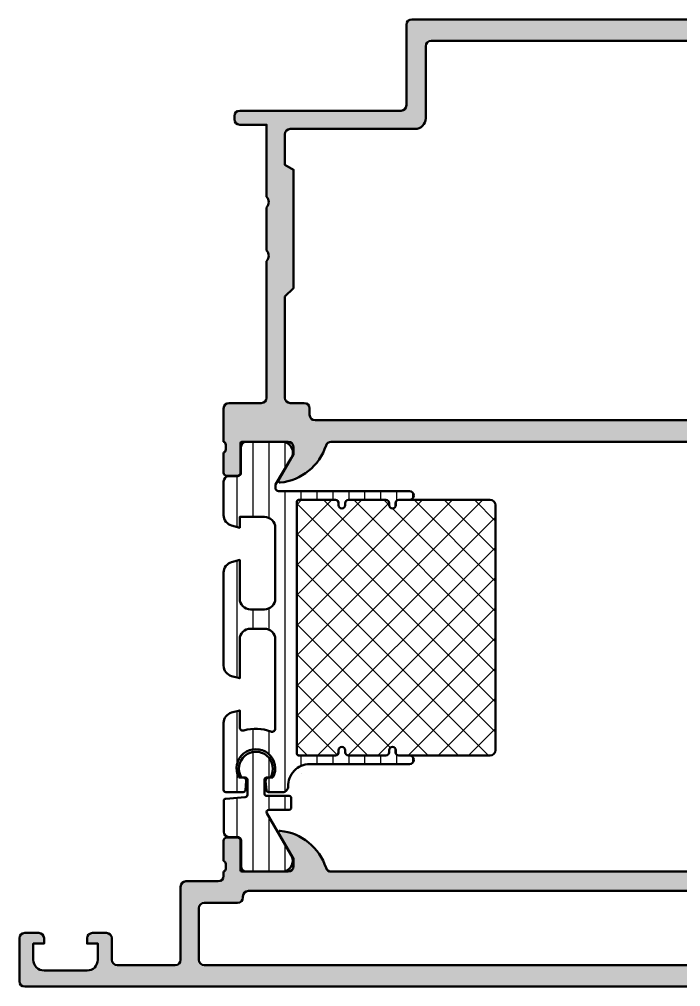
# Model space of a CAD drawing. Extents: x 5 to 135, y 0 to 90.
# Drawn here: x 5 to 66.5, y 0 to 90 of the extents above; entities that cross this region are included whole.
import ezdxf

# ---------------------------------------------------------------- set-up
doc = ezdxf.new("R2010")
doc.units = 0
for name, color, linetype, lineweight in [('0S-Alu contour', 7, 'Continuous', 50), ('0S-Alu hatch', 252, 'Continuous', 25), ('0S-Plastic contour', 254, 'Continuous', 50), ('0S-Plastic hatch', 253, 'Continuous', 25), ('0S-PT contour', 91, 'Continuous', 50), ('0S-PT hatch', 103, 'Continuous', 25)]:
    doc.layers.add(name, color=color, linetype=linetype, lineweight=lineweight)

# ---------------------------------------------------------------- blocks, each defined once
blk = doc.blocks.new('284259__42CC84FE_3E0E_4C0B_8F2B_0E8E09D86E2C___657AF098_EFA8_48FA_9AAA_259920A55BB5_')
at = {"layer": '0S-Plastic hatch'}
h = blk.add_hatch(dxfattribs=at)
h.set_pattern_fill('ANSI31', color=256, scale=0.468, angle=45, style=0)
edge = h.paths.add_edge_path()
edge.add_line((24.01, 17.292), (24.01, 14.41))
edge.add_arc((24.5, 14.41), 0.49, 180, 269.99999)
edge.add_line((24.5, 13.92), (25.31, 13.92))
edge.add_ellipse((25.31, 13.61), major_axis=(-0.31, 0), ratio=1, start_angle=179.99208, end_angle=269.99999, ccw=False)
edge.add_line((25.62, 13.61), (25.62, 11.21))
edge.add_arc((26.11, 11.21), 0.49, 179.99208, 270)
edge.add_line((26.11, 10.72), (29.586, 10.72))
edge.add_arc((29.444, 11.7), 0.99, 278.2229, 392.74136)
edge.add_line((30.277, 12.235), (28.03, 16.145))
edge.add_ellipse((28.212, 16.25), major_axis=(-0.21, 0), ratio=1, start_angle=-90, end_angle=29.87984, ccw=False)
edge.add_line((28.212, 16.46), (30.1, 16.46))
edge.add_arc((30.1, 16.65), 0.19, 270.12246, 359.87978)
edge.add_line((30.29, 16.65), (30.29, 17.55))
edge.add_arc((30.1, 17.55), 0.19, 0.11408, 89.88367)
edge.add_line((30.1, 17.74), (28, 17.74))
edge.add_ellipse((28, 17.95), major_axis=(-0.21, 0), ratio=1, start_angle=0.10619, end_angle=89.89807, ccw=False)
edge.add_line((27.79, 17.95), (27.79, 19.25))
edge.add_ellipse((28, 19.25), major_axis=(-0.21, 0), ratio=1, start_angle=270.11066, end_angle=359.89147, ccw=False)
edge.add_line((28, 19.46), (28.349, 19.46))
edge.add_arc((27, 20.281), 1.579, 328.68724, 571.31276)
edge.add_line((25.651, 19.46), (26, 19.46))
edge.add_ellipse((26, 19.25), major_axis=(-0.21, 0), ratio=1, start_angle=180.10931, end_angle=269.88855, ccw=False)
edge.add_line((26.21, 19.25), (26.21, 17.85))
edge.add_ellipse((26, 17.85), major_axis=(-0.21, 0), ratio=1, start_angle=90.23315, end_angle=179.89147, ccw=False)
edge.add_line((26, 17.64), (24.2, 17.483))
edge.add_arc((24.2, 17.292), 0.19, 89.98968, 179.88509)
at = {"layer": '0S-Plastic contour', "color": 7}
for points in [[(25.651, 19.46), (26, 19.46)], [(26.21, 19.25), (26.21, 17.85)], [(27.79, 17.95), (27.79, 19.25)], [(28, 19.46), (28.349, 19.46)], [(24.01, 17.292), (24.01, 14.41)], [(26, 17.64), (24.2, 17.483)], [(30.1, 17.74), (28, 17.74)], [(30.29, 16.65), (30.29, 17.55)], [(28.212, 16.46), (30.1, 16.46)], [(30.277, 12.235), (28.03, 16.145)], [(24.5, 13.92), (25.31, 13.92)], [(25.62, 13.61), (25.62, 11.21)], [(26.11, 10.72), (29.586, 10.72)]]:
    blk.add_lwpolyline(points, dxfattribs=at)
for centre, radius, start, end in [((27, 20.281), 1.579, 328.68724, 211.31276), ((24.2, 17.292), 0.19, 89.98968, 179.88509), ((30.1, 17.55), 0.19, 0.11408, 89.88367), ((30.1, 16.65), 0.19, 270.12246, 359.87978), ((24.5, 14.41), 0.49, 180, 269.99999), ((29.444, 11.7), 0.99, 278.2229, 32.74136), ((26.11, 11.21), 0.49, 179.99208, 270)]:
    blk.add_arc(centre, radius, start, end, dxfattribs=at)
at = {"layer": '0S-Plastic contour', "color": 7, "extrusion": (0, 0, -1)}
for centre, radius, start, end in [((-26, 19.25), 0.21, 90.11145, 179.89069), ((-28, 19.25), 0.21, 0.10853, 89.88934), ((-26, 17.85), 0.21, 180.10853, 269.76685), ((-28, 17.95), 0.21, 270.10193, 359.89381), ((-28.212, 16.25), 0.21, 330.12016, 90), ((-25.31, 13.61), 0.31, 90.00001, 180.00792)]:
    blk.add_arc(centre, radius, start, end, dxfattribs=at)
blk = doc.blocks.new('439380__5BB32739_1307_4504_AA28_D8661938C571_')
at = {"layer": '0S-PT hatch'}
h = blk.add_hatch(dxfattribs=at)
h.set_pattern_fill('ANSI37', color=256, scale=0.625, angle=90, style=0)
edge = h.paths.add_edge_path()
edge.add_line((49.29, 44.8), (49.29, 22))
edge.add_ellipse((48.8, 22), major_axis=(-0.49, 0), ratio=1, start_angle=90, end_angle=180, ccw=False)
edge.add_line((48.8, 21.51), (40.3, 21.51))
edge.add_ellipse((40.3, 21.8), major_axis=(-0.29, 0), ratio=1, start_angle=0, end_angle=90, ccw=False)
edge.add_line((40.01, 21.8), (40.01, 22))
edge.add_arc((39.7, 22), 0.31, 0, 180)
edge.add_line((39.39, 22), (39.39, 21.8))
edge.add_ellipse((39.1, 21.8), major_axis=(-0.29, 0), ratio=1, start_angle=90, end_angle=180, ccw=False)
edge.add_line((39.1, 21.51), (35.6, 21.51))
edge.add_ellipse((35.6, 21.8), major_axis=(-0.29, 0), ratio=1, start_angle=0, end_angle=90, ccw=False)
edge.add_line((35.31, 21.8), (35.31, 22))
edge.add_arc((35, 22), 0.31, 0, 180)
edge.add_line((34.69, 22), (34.69, 21.8))
edge.add_ellipse((34.4, 21.8), major_axis=(-0.29, 0), ratio=1, start_angle=90, end_angle=180, ccw=False)
edge.add_line((34.4, 21.51), (31, 21.51))
edge.add_ellipse((31, 21.7), major_axis=(-0.19, 0), ratio=1, start_angle=0, end_angle=90, ccw=False)
edge.add_line((30.81, 21.7), (30.81, 45.1))
edge.add_ellipse((31, 45.1), major_axis=(-0.19, 0), ratio=1, start_angle=270, end_angle=360, ccw=False)
edge.add_line((31, 45.29), (34.4, 45.29))
edge.add_ellipse((34.4, 45), major_axis=(-0.29, 0), ratio=1, start_angle=180, end_angle=270, ccw=False)
edge.add_line((34.69, 45), (34.69, 44.8))
edge.add_arc((35, 44.8), 0.31, 180, 360)
edge.add_line((35.31, 44.8), (35.31, 45))
edge.add_ellipse((35.6, 45), major_axis=(-0.29, 0), ratio=1, start_angle=270, end_angle=360, ccw=False)
edge.add_line((35.6, 45.29), (39.1, 45.29))
edge.add_ellipse((39.1, 45), major_axis=(-0.29, 0), ratio=1, start_angle=180, end_angle=270, ccw=False)
edge.add_line((39.39, 45), (39.39, 44.8))
edge.add_arc((39.7, 44.8), 0.31, 180, 360)
edge.add_line((40.01, 44.8), (40.01, 45))
edge.add_ellipse((40.3, 45), major_axis=(-0.29, 0), ratio=1, start_angle=270, end_angle=360, ccw=False)
edge.add_line((40.3, 45.29), (48.8, 45.29))
edge.add_ellipse((48.8, 44.8), major_axis=(-0.49, 0), ratio=1, start_angle=180, end_angle=270, ccw=False)
at = {"layer": '0S-PT contour', "color": 7}
for points in [[(30.81, 21.7), (30.81, 45.1)], [(31, 45.29), (34.4, 45.29)], [(35.6, 45.29), (39.1, 45.29)], [(40.3, 45.29), (48.8, 45.29)], [(34.69, 45), (34.69, 44.8)], [(35.31, 44.8), (35.31, 45)], [(39.39, 45), (39.39, 44.8)], [(40.01, 44.8), (40.01, 45)], [(49.29, 44.8), (49.29, 22)], [(34.69, 22), (34.69, 21.8)], [(35.31, 21.8), (35.31, 22)], [(39.39, 22), (39.39, 21.8)], [(40.01, 21.8), (40.01, 22)], [(34.4, 21.51), (31, 21.51)], [(39.1, 21.51), (35.6, 21.51)], [(48.8, 21.51), (40.3, 21.51)]]:
    blk.add_lwpolyline(points, dxfattribs=at)
at = {"layer": '0S-PT contour', "color": 7, "extrusion": (0, 0, -1)}
for centre, radius, start, end in [((-31, 45.1), 0.19, 0, 90), ((-34.4, 45), 0.29, 90, 180), ((-35.6, 45), 0.29, 0, 90), ((-39.1, 45), 0.29, 90, 180), ((-40.3, 45), 0.29, 0, 90), ((-48.8, 44.8), 0.49, 90, 180), ((-31, 21.7), 0.19, 270, 0), ((-34.4, 21.8), 0.29, 180, 270), ((-35.6, 21.8), 0.29, 270, 0), ((-39.1, 21.8), 0.29, 180, 270), ((-40.3, 21.8), 0.29, 270, 0), ((-48.8, 22), 0.49, 180, 270)]:
    blk.add_arc(centre, radius, start, end, dxfattribs=at)
at = {"layer": '0S-PT contour', "color": 7}
for centre, start, end in [((35, 44.8), 180, 0), ((39.7, 44.8), 180, 0), ((35, 22), 0, 180), ((39.7, 22), 0, 180)]:
    blk.add_arc(centre, 0.31, start, end, dxfattribs=at)
blk = doc.blocks.new('284259__75D08C89_17A4_439A_9978_DC85B22FD605___7B0FC081_6B44_41D3_B310_8339B6F2504C_')
at = {"layer": '0S-Plastic hatch'}
h = blk.add_hatch(dxfattribs=at)
h.set_pattern_fill('ANSI31', color=256, scale=0.468, angle=45, style=0)
edge = h.paths.add_edge_path()
edge.add_arc((25.001, 43.87), 1.001, 180.04033, 254.9403)
edge.add_line((24.741, 42.903), (25.5, 42.7))
edge.add_line((25.5, 42.7), (25.5, 43.7))
edge.add_line((25.5, 43.7), (27.8, 43.7))
edge.add_ellipse((27.8, 42.7), major_axis=(-1, 0), ratio=1, start_angle=180, end_angle=270, ccw=False)
edge.add_line((28.8, 42.7), (28.8, 36.1))
edge.add_ellipse((27.8, 36.1), major_axis=(-1, 0), ratio=1, start_angle=90, end_angle=180, ccw=False)
edge.add_line((27.8, 35.1), (26.5, 35.1))
edge.add_ellipse((26.5, 36.1), major_axis=(-1, 0), ratio=1, start_angle=0, end_angle=90, ccw=False)
edge.add_line((25.5, 36.1), (25.5, 39.7))
edge.add_line((25.5, 39.7), (24.741, 39.497))
edge.add_arc((25.001, 38.53), 1.001, 105.0628, 179.95479)
edge.add_line((24, 38.531), (24, 29.869))
edge.add_arc((25.001, 29.87), 1.001, 180.04033, 254.9403)
edge.add_line((24.741, 28.903), (25.5, 28.7))
edge.add_line((25.5, 28.7), (25.5, 32.3))
edge.add_ellipse((26.5, 32.3), major_axis=(-1, 0), ratio=1, start_angle=270, end_angle=360, ccw=False)
edge.add_line((26.5, 33.3), (27.8, 33.3))
edge.add_ellipse((27.8, 32.3), major_axis=(-1, 0), ratio=1, start_angle=180, end_angle=270, ccw=False)
edge.add_line((28.8, 32.3), (28.8, 24.016))
edge.add_ellipse((28.5, 24.016), major_axis=(-0.3, 0), ratio=1, start_angle=68.53974, end_angle=180, ccw=False)
edge.add_arc((27, 20.2), 3.8, 68.53974, 107.01888)
edge.add_ellipse((25.8, 24.12), major_axis=(-0.3, 0), ratio=1, start_angle=0, end_angle=107.01888, ccw=False)
edge.add_line((25.5, 24.12), (25.5, 25.7))
edge.add_line((25.5, 25.7), (24.741, 25.497))
edge.add_arc((25.001, 24.53), 1.001, 105.0628, 179.95479)
edge.add_line((24, 24.531), (24, 18.3))
edge.add_arc((24.2, 18.3), 0.2, 180, 270)
edge.add_line((24.2, 18.1), (25.826, 18.1))
edge.add_arc((25.826, 18.3), 0.2, 270, 354.99984)
edge.add_line((26.025, 18.283), (26.099, 19.124))
edge.add_arc((25.8, 19.15), 0.3, 354.99984, 450)
edge.add_line((25.8, 19.45), (25.413, 19.45))
edge.add_ellipse((27, 20.3), major_axis=(-1.8, 0), ratio=1, start_angle=151.82136, end_angle=28.17864, ccw=False)
edge.add_line((28.587, 19.45), (28.2, 19.45))
edge.add_arc((28.2, 19.15), 0.3, 90, 185.00016)
edge.add_line((27.901, 19.124), (27.975, 18.283))
edge.add_arc((28.174, 18.3), 0.2, 185.00016, 270)
edge.add_line((28.174, 18.1), (29.5, 18.1))
edge.add_arc((29.5, 18.6), 0.5, 270, 362.29202)
edge.add_ellipse((31.998, 18.7), major_axis=(-2, 0), ratio=1, start_angle=-90, end_angle=2.29202, ccw=False)
edge.add_line((31.998, 20.7), (41.3, 20.7))
edge.add_arc((41.3, 21.1), 0.4, 270, 450)
edge.add_line((41.3, 21.5), (40.3, 21.5))
edge.add_ellipse((40.3, 21.8), major_axis=(-0.3, 0), ratio=1, start_angle=0, end_angle=90, ccw=False)
edge.add_line((40, 21.8), (40, 22))
edge.add_arc((39.7, 22), 0.3, 0, 180)
edge.add_line((39.4, 22), (39.4, 21.8))
edge.add_ellipse((39.1, 21.8), major_axis=(-0.3, 0), ratio=1, start_angle=90, end_angle=180, ccw=False)
edge.add_line((39.1, 21.5), (35.6, 21.5))
edge.add_ellipse((35.6, 21.8), major_axis=(-0.3, 0), ratio=1, start_angle=0, end_angle=90, ccw=False)
edge.add_line((35.3, 21.8), (35.3, 22))
edge.add_arc((35, 22), 0.3, 0, 180)
edge.add_line((34.7, 22), (34.7, 21.8))
edge.add_ellipse((34.4, 21.8), major_axis=(-0.3, 0), ratio=1, start_angle=90, end_angle=180, ccw=False)
edge.add_line((34.4, 21.5), (31, 21.5))
edge.add_ellipse((31, 21.7), major_axis=(-0.2, 0), ratio=1, start_angle=0, end_angle=90, ccw=False)
edge.add_line((30.8, 21.7), (30.8, 45.1))
edge.add_ellipse((31, 45.1), major_axis=(-0.2, 0), ratio=1, start_angle=270, end_angle=360, ccw=False)
edge.add_line((31, 45.3), (34.4, 45.3))
edge.add_ellipse((34.4, 45), major_axis=(-0.3, 0), ratio=1, start_angle=180, end_angle=270, ccw=False)
edge.add_line((34.7, 45), (34.7, 44.8))
edge.add_arc((35, 44.8), 0.3, 180, 360)
edge.add_line((35.3, 44.8), (35.3, 45))
edge.add_ellipse((35.6, 45), major_axis=(-0.3, 0), ratio=1, start_angle=270, end_angle=360, ccw=False)
edge.add_line((35.6, 45.3), (39.1, 45.3))
edge.add_ellipse((39.1, 45), major_axis=(-0.3, 0), ratio=1, start_angle=180, end_angle=270, ccw=False)
edge.add_line((39.4, 45), (39.4, 44.8))
edge.add_arc((39.7, 44.8), 0.3, 180, 360)
edge.add_line((40, 44.8), (40, 45))
edge.add_ellipse((40.3, 45), major_axis=(-0.3, 0), ratio=1, start_angle=270, end_angle=360, ccw=False)
edge.add_line((40.3, 45.3), (41.3, 45.3))
edge.add_arc((41.3, 45.7), 0.4, 270, 450)
edge.add_line((41.3, 46.1), (29.1, 46.1))
edge.add_ellipse((29.175, 46.48), major_axis=(-0.387, 0), ratio=1, start_angle=27.7104, end_angle=78.89483, ccw=False)
edge.add_line((28.832, 46.3), (28.832, 46.725))
edge.add_line((28.832, 46.725), (30.285, 49.16))
edge.add_arc((29.444, 49.7), 1, 327.27298, 441.81839)
edge.add_line((29.587, 50.69), (26.11, 50.69))
edge.add_arc((26.11, 50.19), 0.5, 90, 180.00792)
edge.add_line((25.61, 50.19), (25.61, 47.79))
edge.add_ellipse((25.31, 47.79), major_axis=(-0.3, 0), ratio=1, start_angle=90, end_angle=180.00792, ccw=False)
edge.add_line((25.31, 47.49), (24.5, 47.49))
edge.add_arc((24.5, 46.99), 0.5, 90, 180)
edge.add_line((24, 46.99), (24, 43.869))
at = {"layer": '0S-Plastic contour', "color": 7}
for points in [[(29.587, 50.69), (26.11, 50.69)], [(25.61, 50.19), (25.61, 47.79)], [(28.832, 46.3), (28.832, 46.725), (30.285, 49.16)], [(24, 46.99), (24, 43.869)], [(25.31, 47.49), (24.5, 47.49)], [(41.3, 46.1), (29.1, 46.1)], [(30.8, 21.7), (30.8, 45.1)], [(31, 45.3), (34.4, 45.3)], [(35.6, 45.3), (39.1, 45.3)], [(40.3, 45.3), (41.3, 45.3)], [(34.7, 45), (34.7, 44.8)], [(35.3, 44.8), (35.3, 45)], [(39.4, 45), (39.4, 44.8)], [(40, 44.8), (40, 45)], [(24.741, 42.903), (25.5, 42.7), (25.5, 43.7), (27.8, 43.7)], [(28.8, 42.7), (28.8, 36.1)], [(25.5, 36.1), (25.5, 39.7), (24.741, 39.497)], [(24, 38.531), (24, 29.869)], [(27.8, 35.1), (26.5, 35.1)], [(26.5, 33.3), (27.8, 33.3)], [(24.741, 28.903), (25.5, 28.7), (25.5, 32.3)], [(28.8, 32.3), (28.8, 24.016)], [(25.5, 24.12), (25.5, 25.7), (24.741, 25.497)], [(24, 24.531), (24, 18.3)], [(34.7, 22), (34.7, 21.8)], [(35.3, 21.8), (35.3, 22)], [(39.4, 22), (39.4, 21.8)], [(40, 21.8), (40, 22)], [(34.4, 21.5), (31, 21.5)], [(39.1, 21.5), (35.6, 21.5)], [(41.3, 21.5), (40.3, 21.5)], [(31.998, 20.7), (41.3, 20.7)], [(25.8, 19.45), (25.413, 19.45)], [(26.025, 18.283), (26.099, 19.124)], [(27.901, 19.124), (27.975, 18.283)], [(28.587, 19.45), (28.2, 19.45)], [(24.2, 18.1), (25.826, 18.1)], [(28.174, 18.1), (29.5, 18.1)]]:
    blk.add_lwpolyline(points, dxfattribs=at)
for centre, radius, start, end in [((26.11, 50.19), 0.5, 90, 180.00792), ((29.444, 49.7), 1, 327.27298, 81.81839), ((24.5, 46.99), 0.5, 90, 180), ((41.3, 45.7), 0.4, 270, 90), ((35, 44.8), 0.3, 180, 0), ((39.7, 44.8), 0.3, 180, 0), ((25.001, 43.87), 1.001, 180.04033, 254.9403), ((25.001, 38.53), 1.001, 105.0628, 179.95479), ((25.001, 29.87), 1.001, 180.04033, 254.9403), ((25.001, 24.53), 1.001, 105.0628, 179.95479), ((27, 20.2), 3.8, 68.53974, 107.01888), ((35, 22), 0.3, 0, 180), ((39.7, 22), 0.3, 0, 180), ((41.3, 21.1), 0.4, 270, 90), ((25.8, 19.15), 0.3, 354.99984, 90), ((28.2, 19.15), 0.3, 90, 185.00016), ((24.2, 18.3), 0.2, 180, 270), ((25.826, 18.3), 0.2, 270, 354.99984), ((28.174, 18.3), 0.2, 185.00016, 270), ((29.5, 18.6), 0.5, 270, 2.29202)]:
    blk.add_arc(centre, radius, start, end, dxfattribs=at)
at = {"layer": '0S-Plastic contour', "color": 7, "extrusion": (0, 0, -1)}
for centre, radius, start, end in [((-25.31, 47.79), 0.3, 179.99208, 270), ((-29.175, 46.48), 0.387, 281.10517, 332.2896), ((-31, 45.1), 0.2, 0, 90), ((-34.4, 45), 0.3, 90, 180), ((-35.6, 45), 0.3, 0, 90), ((-39.1, 45), 0.3, 90, 180), ((-40.3, 45), 0.3, 0, 90), ((-27.8, 42.7), 1, 90, 180), ((-26.5, 36.1), 1, 270, 0), ((-27.8, 36.1), 1, 180, 270), ((-26.5, 32.3), 1, 0, 90), ((-27.8, 32.3), 1, 90, 180), ((-25.8, 24.12), 0.3, 252.98112, 0), ((-28.5, 24.016), 0.3, 180, 291.46026), ((-27, 20.3), 1.8, 331.82136, 208.17864), ((-31, 21.7), 0.2, 270, 0), ((-34.4, 21.8), 0.3, 180, 270), ((-35.6, 21.8), 0.3, 270, 0), ((-39.1, 21.8), 0.3, 180, 270), ((-40.3, 21.8), 0.3, 270, 0), ((-31.998, 18.7), 2, 357.70798, 90)]:
    blk.add_arc(centre, radius, start, end, dxfattribs=at)
blk = doc.blocks.new('438460__A9CAFF61_8AB6_42AA_9953_99029F7261FE_')
at = {"layer": '0S-Alu hatch'}
h = blk.add_hatch(color=256, dxfattribs=at)
edge = h.paths.add_edge_path()
edge.add_line((20, 9.3), (20, 2.5))
edge.add_ellipse((19.5, 2.5), major_axis=(-0.5, 0), ratio=1, start_angle=90, end_angle=180, ccw=False)
edge.add_line((19.5, 2), (14.1, 2))
edge.add_ellipse((14.1, 2.5), major_axis=(-0.5, 0), ratio=1, start_angle=0, end_angle=90, ccw=False)
edge.add_line((13.6, 2.5), (13.6, 4.5))
edge.add_arc((13.1, 4.5), 0.5, 0, 90)
edge.add_line((13.1, 5), (11.8, 5))
edge.add_arc((11.8, 4.5), 0.5, 90, 180)
edge.add_line((11.3, 4.5), (11.3, 4))
edge.add_line((11.3, 4), (12.3, 4))
edge.add_line((12.3, 4), (12.3, 2.5))
edge.add_ellipse((11.3, 2.5), major_axis=(-1, 0), ratio=1, start_angle=90, end_angle=180, ccw=False)
edge.add_line((11.3, 1.5), (7.3, 1.5))
edge.add_ellipse((7.3, 2.5), major_axis=(-1, 0), ratio=1, start_angle=0, end_angle=90, ccw=False)
edge.add_line((6.3, 2.5), (6.3, 4))
edge.add_line((6.3, 4), (7.3, 4))
edge.add_line((7.3, 4), (7.3, 4.5))
edge.add_arc((6.8, 4.5), 0.5, 0, 90)
edge.add_line((6.8, 5), (5.5, 5))
edge.add_arc((5.5, 4.5), 0.5, 90, 180)
edge.add_line((5, 4.5), (5, 0.5))
edge.add_arc((5.5, 0.5), 0.5, 180, 270)
edge.add_line((5.5, 0), (134.5, 0))
edge.add_arc((134.5, 0.5), 0.5, 270, 360)
edge.add_line((135, 0.5), (135, 4.5))
edge.add_arc((134.5, 4.5), 0.5, 0, 90)
edge.add_line((134.5, 5), (133.2, 5))
edge.add_arc((133.2, 4.5), 0.5, 90, 180)
edge.add_line((132.7, 4.5), (132.7, 4))
edge.add_line((132.7, 4), (133.7, 4))
edge.add_line((133.7, 4), (133.7, 2.5))
edge.add_ellipse((132.7, 2.5), major_axis=(-1, 0), ratio=1, start_angle=90, end_angle=180, ccw=False)
edge.add_line((132.7, 1.5), (128.7, 1.5))
edge.add_ellipse((128.7, 2.5), major_axis=(-1, 0), ratio=1, start_angle=0, end_angle=90, ccw=False)
edge.add_line((127.7, 2.5), (127.7, 4))
edge.add_line((127.7, 4), (128.7, 4))
edge.add_line((128.7, 4), (128.7, 4.5))
edge.add_arc((128.2, 4.5), 0.5, 0, 90)
edge.add_line((128.2, 5), (125.4, 5))
edge.add_arc((125.4, 4.5), 0.5, 90, 180)
edge.add_line((124.9, 4.5), (124.9, 4.3))
edge.add_arc((125.4, 4.3), 0.5, 180, 270)
edge.add_line((125.4, 3.8), (125.9, 3.8))
edge.add_ellipse((125.9, 3.3), major_axis=(-0.5, 0), ratio=1, start_angle=180, end_angle=270, ccw=False)
edge.add_line((126.4, 3.3), (126.4, 2.5))
edge.add_ellipse((125.9, 2.5), major_axis=(-0.5, 0), ratio=1, start_angle=90, end_angle=180, ccw=False)
edge.add_line((125.9, 2), (109.8, 2))
edge.add_line((109.8, 2), (103.729, 2.434))
edge.add_ellipse((103.8, 3.431), major_axis=(-1, 0), ratio=1, start_angle=0, end_angle=85.91438, ccw=False)
edge.add_line((102.8, 3.431), (102.8, 8.2))
edge.add_ellipse((103.3, 8.2), major_axis=(-0.5, 0), ratio=1, start_angle=270, end_angle=360, ccw=False)
edge.add_line((103.3, 8.7), (104.3, 8.7))
edge.add_arc((104.3, 9.2), 0.5, 270, 360)
edge.add_line((104.8, 9.2), (104.8, 10.7))
edge.add_ellipse((104.879, 10.968), major_axis=(-0.279, 0), ratio=1, start_angle=-1.16459, end_angle=73.58012, ccw=False)
edge.add_line((104.6, 10.973), (104.6, 11.427))
edge.add_ellipse((104.879, 11.432), major_axis=(-0.279, 0), ratio=1, start_angle=-73.57541, end_angle=1.16287, ccw=False)
edge.add_line((104.8, 11.7), (104.8, 13.58))
edge.add_arc((104.5, 13.58), 0.3, 0, 90)
edge.add_line((104.5, 13.88), (103.52, 13.88))
edge.add_arc((103.52, 13.58), 0.3, 90, 180)
edge.add_line((103.22, 13.58), (103.22, 10.82))
edge.add_ellipse((103.1, 10.82), major_axis=(-0.12, 0), ratio=1, start_angle=90, end_angle=180, ccw=False)
edge.add_line((103.1, 10.7), (98.8, 10.7))
edge.add_ellipse((98.8, 11.2), major_axis=(-0.5, 0), ratio=1, start_angle=0, end_angle=90, ccw=False)
edge.add_line((98.3, 11.2), (98.3, 11.9))
edge.add_line((98.3, 11.9), (99.681, 14.293))
edge.add_arc((99.562, 14.362), 0.138, 330, 455.62258)
edge.add_arc((100.038, 9.523), 5, 95.62258, 162.25158)
edge.add_ellipse((94.8, 11.2), major_axis=(-0.5, 0), ratio=1, start_angle=90, end_angle=162.25158, ccw=False)
edge.add_line((94.8, 10.7), (34, 10.7))
edge.add_ellipse((34, 11.2), major_axis=(-0.5, 0), ratio=1, start_angle=17.74842, end_angle=90, ccw=False)
edge.add_arc((28.762, 9.523), 5, 17.74842, 84.37742)
edge.add_arc((29.238, 14.362), 0.138, 84.37742, 210)
edge.add_line((29.119, 14.293), (30.5, 11.9))
edge.add_line((30.5, 11.9), (30.5, 11.2))
edge.add_ellipse((30, 11.2), major_axis=(-0.5, 0), ratio=1, start_angle=90, end_angle=180, ccw=False)
edge.add_line((30, 10.7), (25.7, 10.7))
edge.add_ellipse((25.7, 10.82), major_axis=(-0.12, 0), ratio=1, start_angle=0, end_angle=90, ccw=False)
edge.add_line((25.58, 10.82), (25.58, 13.58))
edge.add_arc((25.28, 13.58), 0.3, 0, 90)
edge.add_line((25.28, 13.88), (24.3, 13.88))
edge.add_arc((24.3, 13.58), 0.3, 90, 180)
edge.add_line((24, 13.58), (24, 11.7))
edge.add_ellipse((23.921, 11.432), major_axis=(-0.279, 0), ratio=1, start_angle=178.83713, end_angle=253.57541, ccw=False)
edge.add_line((24.2, 11.427), (24.2, 10.973))
edge.add_ellipse((23.921, 10.968), major_axis=(-0.279, 0), ratio=1, start_angle=106.41988, end_angle=181.16459, ccw=False)
edge.add_line((24, 10.7), (24, 10.3))
edge.add_ellipse((23.5, 10.3), major_axis=(-0.5, 0), ratio=1, start_angle=90, end_angle=180, ccw=False)
edge.add_line((23.5, 9.8), (20.5, 9.8))
edge.add_arc((20.5, 9.3), 0.5, 90, 180)
edge = h.paths.add_edge_path()
edge.add_line((21.7, 2.5), (21.7, 7.3))
edge.add_ellipse((22.2, 7.3), major_axis=(-0.5, 0), ratio=1, start_angle=270, end_angle=360, ccw=False)
edge.add_line((22.2, 7.8), (25.3, 7.8))
edge.add_arc((25.3, 8.3), 0.5, 270, 360)
edge.add_line((25.8, 8.3), (25.8, 8.4))
edge.add_ellipse((26.3, 8.4), major_axis=(-0.5, 0), ratio=1, start_angle=270, end_angle=360, ccw=False)
edge.add_line((26.3, 8.9), (100.6, 8.9))
edge.add_ellipse((100.6, 8.4), major_axis=(-0.5, 0), ratio=1, start_angle=180, end_angle=270, ccw=False)
edge.add_line((101.1, 8.4), (101.1, 2.5))
edge.add_ellipse((100.6, 2.5), major_axis=(-0.5, 0), ratio=1, start_angle=90, end_angle=180, ccw=False)
edge.add_line((100.6, 2), (22.2, 2))
edge.add_ellipse((22.2, 2.5), major_axis=(-0.5, 0), ratio=1, start_angle=0, end_angle=90, ccw=False)
at = {"layer": '0S-Alu contour', "color": 7}
for points in [[(24, 13.58), (24, 11.7)], [(25.28, 13.88), (24.3, 13.88)], [(25.58, 10.82), (25.58, 13.58)], [(29.119, 14.293), (30.5, 11.9), (30.5, 11.2)], [(98.3, 11.2), (98.3, 11.9), (99.681, 14.293)], [(103.22, 13.58), (103.22, 10.82)], [(104.5, 13.88), (103.52, 13.88)], [(104.8, 11.7), (104.8, 13.58)], [(24.2, 11.427), (24.2, 10.973)], [(104.6, 10.973), (104.6, 11.427)], [(24, 10.7), (24, 10.3)], [(30, 10.7), (25.7, 10.7)], [(94.8, 10.7), (34, 10.7)], [(103.1, 10.7), (98.8, 10.7)], [(104.8, 9.2), (104.8, 10.7)], [(20, 9.3), (20, 2.5)], [(23.5, 9.8), (20.5, 9.8)], [(25.8, 8.3), (25.8, 8.4)], [(26.3, 8.9), (100.6, 8.9)], [(101.1, 8.4), (101.1, 2.5)], [(102.8, 3.431), (102.8, 8.2)], [(103.3, 8.7), (104.3, 8.7)], [(21.7, 2.5), (21.7, 7.3)], [(22.2, 7.8), (25.3, 7.8)], [(6.8, 5), (5.5, 5)], [(13.1, 5), (11.8, 5)], [(128.2, 5), (125.4, 5)], [(134.5, 5), (133.2, 5)], [(5, 4.5), (5, 0.5)], [(6.3, 2.5), (6.3, 4), (7.3, 4), (7.3, 4.5)], [(11.3, 4.5), (11.3, 4), (12.3, 4), (12.3, 2.5)], [(13.6, 2.5), (13.6, 4.5)], [(124.9, 4.5), (124.9, 4.3)], [(125.4, 3.8), (125.9, 3.8)], [(127.7, 2.5), (127.7, 4), (128.7, 4), (128.7, 4.5)], [(132.7, 4.5), (132.7, 4), (133.7, 4), (133.7, 2.5)], [(135, 0.5), (135, 4.5)], [(126.4, 3.3), (126.4, 2.5)], [(19.5, 2), (14.1, 2)], [(100.6, 2), (22.2, 2)], [(125.9, 2), (109.8, 2), (103.729, 2.434)], [(11.3, 1.5), (7.3, 1.5)], [(132.7, 1.5), (128.7, 1.5)], [(5.5, 0), (134.5, 0)]]:
    blk.add_lwpolyline(points, dxfattribs=at)
for centre, radius, start, end in [((29.238, 14.362), 0.138, 84.37742, 210), ((28.762, 9.523), 5, 17.74842, 84.37742), ((100.038, 9.523), 5, 95.62258, 162.25158), ((99.562, 14.362), 0.138, 330, 95.62258), ((24.3, 13.58), 0.3, 90, 180), ((25.28, 13.58), 0.3, 0, 90), ((103.52, 13.58), 0.3, 90, 180), ((104.5, 13.58), 0.3, 0, 90), ((20.5, 9.3), 0.5, 90, 180), ((104.3, 9.2), 0.5, 270, 0), ((25.3, 8.3), 0.5, 270, 0), ((5.5, 4.5), 0.5, 90, 180), ((6.8, 4.5), 0.5, 0, 90), ((11.8, 4.5), 0.5, 90, 180), ((13.1, 4.5), 0.5, 0, 90), ((125.4, 4.5), 0.5, 90, 180), ((128.2, 4.5), 0.5, 0, 90), ((133.2, 4.5), 0.5, 90, 180), ((134.5, 4.5), 0.5, 0, 90), ((125.4, 4.3), 0.5, 180, 270), ((5.5, 0.5), 0.5, 180, 270), ((134.5, 0.5), 0.5, 270, 0)]:
    blk.add_arc(centre, radius, start, end, dxfattribs=at)
at = {"layer": '0S-Alu contour', "color": 7, "extrusion": (0, 0, -1)}
for centre, radius, start, end in [((-23.921, 11.432), 0.279, 106.42459, 181.16287), ((-23.921, 10.968), 0.279, 178.83541, 253.58012), ((-25.7, 10.82), 0.12, 270, 0), ((-30, 11.2), 0.5, 180, 270), ((-34, 11.2), 0.5, 270, 342.25158), ((-94.8, 11.2), 0.5, 197.74842, 270), ((-98.8, 11.2), 0.5, 270, 0), ((-103.1, 10.82), 0.12, 180, 270), ((-104.879, 11.432), 0.279, 358.83713, 73.57541), ((-104.879, 10.968), 0.279, 286.41988, 1.16459), ((-23.5, 10.3), 0.5, 180, 270), ((-26.3, 8.4), 0.5, 0, 90), ((-100.6, 8.4), 0.5, 90, 180), ((-103.3, 8.2), 0.5, 0, 90), ((-22.2, 7.3), 0.5, 0, 90), ((-125.9, 3.3), 0.5, 90, 180), ((-103.8, 3.431), 1, 274.08562, 0), ((-7.3, 2.5), 1, 270, 0), ((-11.3, 2.5), 1, 180, 270), ((-14.1, 2.5), 0.5, 270, 0), ((-19.5, 2.5), 0.5, 180, 270), ((-22.2, 2.5), 0.5, 270, 0), ((-100.6, 2.5), 0.5, 180, 270), ((-125.9, 2.5), 0.5, 180, 270), ((-128.7, 2.5), 1, 270, 0), ((-132.7, 2.5), 1, 180, 270)]:
    blk.add_arc(centre, radius, start, end, dxfattribs=at)
blk = doc.blocks.new('438490__EEFBDE3E_C946_4192_861A_A3BE0CDB6239_')
at = {"layer": '0S-Alu hatch'}
h = blk.add_hatch(color=256, dxfattribs=at)
edge = h.paths.add_edge_path()
edge.add_line((41, 89.5), (41, 82))
edge.add_ellipse((40.5, 82), major_axis=(-0.5, 0), ratio=1, start_angle=90, end_angle=180, ccw=False)
edge.add_line((40.5, 81.5), (25.5, 81.5))
edge.add_arc((25.5, 81), 0.5, 90, 180)
edge.add_line((25, 81), (25, 80.7))
edge.add_arc((25.5, 80.7), 0.5, 180, 270)
edge.add_line((25.5, 80.2), (28, 80.2))
edge.add_line((28, 80.2), (28, 73.5))
edge.add_ellipse((27.475, 73), major_axis=(-0.725, 0), ratio=1, start_angle=136.39865, end_angle=223.60135, ccw=False)
edge.add_line((28, 72.5), (28, 68.5))
edge.add_ellipse((27.475, 68), major_axis=(-0.725, 0), ratio=1, start_angle=136.39865, end_angle=223.60135, ccw=False)
edge.add_line((28, 67.5), (28, 54.8))
edge.add_ellipse((27.5, 54.8), major_axis=(-0.5, 0), ratio=1, start_angle=90, end_angle=180, ccw=False)
edge.add_line((27.5, 54.3), (24.5, 54.3))
edge.add_arc((24.5, 53.8), 0.5, 90, 180)
edge.add_line((24, 53.8), (24, 50.7))
edge.add_ellipse((23.921, 50.432), major_axis=(-0.279, 0), ratio=1, start_angle=178.83541, end_angle=253.58012, ccw=False)
edge.add_line((24.2, 50.427), (24.2, 49.973))
edge.add_ellipse((23.921, 49.968), major_axis=(-0.279, 0), ratio=1, start_angle=106.42459, end_angle=181.16287, ccw=False)
edge.add_line((24, 49.7), (24, 47.82))
edge.add_arc((24.3, 47.82), 0.3, 180, 270)
edge.add_line((24.3, 47.52), (25.28, 47.52))
edge.add_arc((25.28, 47.82), 0.3, 270, 360)
edge.add_line((25.58, 47.82), (25.58, 50.58))
edge.add_ellipse((25.7, 50.58), major_axis=(-0.12, 0), ratio=1, start_angle=270, end_angle=360, ccw=False)
edge.add_line((25.7, 50.7), (30, 50.7))
edge.add_ellipse((30, 50.2), major_axis=(-0.5, 0), ratio=1, start_angle=180, end_angle=270, ccw=False)
edge.add_line((30.5, 50.2), (30.5, 49.5))
edge.add_line((30.5, 49.5), (29.119, 47.107))
edge.add_arc((29.238, 47.038), 0.138, 150, 275.62258)
edge.add_arc((28.762, 51.877), 5, 275.62258, 342.25158)
edge.add_ellipse((34, 50.2), major_axis=(-0.5, 0), ratio=1, start_angle=270, end_angle=342.25158, ccw=False)
edge.add_line((34, 50.7), (94.8, 50.7))
edge.add_ellipse((94.8, 50.2), major_axis=(-0.5, 0), ratio=1, start_angle=197.74842, end_angle=270, ccw=False)
edge.add_arc((100.038, 51.877), 5, 197.74842, 264.37742)
edge.add_arc((99.562, 47.038), 0.138, 264.37742, 390)
edge.add_line((99.681, 47.107), (98.3, 49.5))
edge.add_line((98.3, 49.5), (98.3, 50.2))
edge.add_ellipse((98.8, 50.2), major_axis=(-0.5, 0), ratio=1, start_angle=270, end_angle=360, ccw=False)
edge.add_line((98.8, 50.7), (103.1, 50.7))
edge.add_ellipse((103.1, 50.58), major_axis=(-0.12, 0), ratio=1, start_angle=180, end_angle=270, ccw=False)
edge.add_line((103.22, 50.58), (103.22, 47.82))
edge.add_arc((103.52, 47.82), 0.3, 180, 270)
edge.add_line((103.52, 47.52), (104.5, 47.52))
edge.add_arc((104.5, 47.82), 0.3, 270, 360)
edge.add_line((104.8, 47.82), (104.8, 49.7))
edge.add_ellipse((104.879, 49.968), major_axis=(-0.279, 0), ratio=1, start_angle=-1.16287, end_angle=73.57541, ccw=False)
edge.add_line((104.6, 49.973), (104.6, 50.427))
edge.add_ellipse((104.879, 50.432), major_axis=(-0.279, 0), ratio=1, start_angle=-73.58012, end_angle=1.16459, ccw=False)
edge.add_line((104.8, 50.7), (104.8, 70))
edge.add_ellipse((105.1, 70), major_axis=(-0.3, 0), ratio=1, start_angle=270, end_angle=360, ccw=False)
edge.add_line((105.1, 70.3), (108.3, 70.3))
edge.add_line((108.3, 70.3), (108.3, 69.5))
edge.add_line((108.3, 69.5), (109.3, 69.5))
edge.add_arc((109.3, 70), 0.5, 270, 360)
edge.add_line((109.8, 70), (109.8, 74.5))
edge.add_arc((108.8, 74.5), 1, 0, 90)
edge.add_line((108.8, 75.5), (108.3, 75.5))
edge.add_line((108.3, 75.5), (108.3, 73))
edge.add_ellipse((107.3, 73), major_axis=(-1, 0), ratio=1, start_angle=90, end_angle=180, ccw=False)
edge.add_line((107.3, 72), (106, 72))
edge.add_ellipse((106, 73), major_axis=(-1, 0), ratio=1, start_angle=0, end_angle=90, ccw=False)
edge.add_line((105, 73), (105, 80))
edge.add_ellipse((105.525, 80.5), major_axis=(-0.725, 0), ratio=1, start_angle=-43.60282, end_angle=43.60282, ccw=False)
edge.add_line((105, 81), (105, 87))
edge.add_ellipse((106, 87), major_axis=(-1, 0), ratio=1, start_angle=270, end_angle=360, ccw=False)
edge.add_line((106, 88), (107.3, 88))
edge.add_ellipse((107.3, 87), major_axis=(-1, 0), ratio=1, start_angle=180, end_angle=270, ccw=False)
edge.add_line((108.3, 87), (108.3, 85.5))
edge.add_line((108.3, 85.5), (108.9, 85.5))
edge.add_line((108.9, 85.5), (110, 86.6))
edge.add_line((110, 86.6), (110, 90))
edge.add_line((110, 90), (41.5, 90))
edge.add_arc((41.5, 89.5), 0.5, 90, 180)
edge = h.paths.add_edge_path()
edge.add_arc((41.8, 80.8), 1, 270, 360)
edge.add_line((42.8, 80.8), (42.8, 87.5))
edge.add_ellipse((43.3, 87.5), major_axis=(-0.5, 0), ratio=1, start_angle=270, end_angle=360, ccw=False)
edge.add_line((43.3, 88), (102.5, 88))
edge.add_ellipse((102.5, 87.5), major_axis=(-0.5, 0), ratio=1, start_angle=180, end_angle=270, ccw=False)
edge.add_line((103, 87.5), (103, 53.2))
edge.add_ellipse((102.5, 53.2), major_axis=(-0.5, 0), ratio=1, start_angle=90, end_angle=180, ccw=False)
edge.add_line((102.5, 52.7), (32.5, 52.7))
edge.add_ellipse((32.5, 53.2), major_axis=(-0.5, 0), ratio=1, start_angle=0, end_angle=90, ccw=False)
edge.add_line((32, 53.2), (32, 53.8))
edge.add_arc((31.5, 53.8), 0.5, 0, 90)
edge.add_line((31.5, 54.3), (30.2, 54.3))
edge.add_ellipse((30.2, 54.8), major_axis=(-0.5, 0), ratio=1, start_angle=0, end_angle=90, ccw=False)
edge.add_line((29.7, 54.8), (29.7, 64.2))
edge.add_line((29.7, 64.2), (30.5, 65))
edge.add_line((30.5, 65), (30.5, 76))
edge.add_line((30.5, 76), (29.7, 76.462))
edge.add_line((29.7, 76.462), (29.7, 79.3))
edge.add_ellipse((30.2, 79.3), major_axis=(-0.5, 0), ratio=1, start_angle=270, end_angle=360, ccw=False)
edge.add_line((30.2, 79.8), (41.8, 79.8))
at = {"layer": '0S-Alu contour', "color": 7}
for points in [[(41, 89.5), (41, 82)], [(108.3, 87), (108.3, 85.5), (108.9, 85.5), (110, 86.6), (110, 90), (41.5, 90)], [(42.8, 80.8), (42.8, 87.5)], [(43.3, 88), (102.5, 88)], [(103, 87.5), (103, 53.2)], [(106, 88), (107.3, 88)], [(105, 81), (105, 87)], [(40.5, 81.5), (25.5, 81.5)], [(25, 81), (25, 80.7)], [(25.5, 80.2), (28, 80.2), (28, 73.5)], [(29.7, 54.8), (29.7, 64.2), (30.5, 65), (30.5, 76), (29.7, 76.462), (29.7, 79.3)], [(30.2, 79.8), (41.8, 79.8)], [(105, 73), (105, 80)], [(108.8, 75.5), (108.3, 75.5), (108.3, 73)], [(109.8, 70), (109.8, 74.5)], [(28, 72.5), (28, 68.5)], [(107.3, 72), (106, 72)], [(105.1, 70.3), (108.3, 70.3), (108.3, 69.5), (109.3, 69.5)], [(104.8, 50.7), (104.8, 70)], [(28, 67.5), (28, 54.8)], [(27.5, 54.3), (24.5, 54.3)], [(31.5, 54.3), (30.2, 54.3)], [(24, 53.8), (24, 50.7)], [(32, 53.2), (32, 53.8)], [(102.5, 52.7), (32.5, 52.7)], [(24.2, 50.427), (24.2, 49.973)], [(25.58, 47.82), (25.58, 50.58)], [(25.7, 50.7), (30, 50.7)], [(34, 50.7), (94.8, 50.7)], [(98.8, 50.7), (103.1, 50.7)], [(103.22, 50.58), (103.22, 47.82)], [(104.6, 49.973), (104.6, 50.427)], [(24, 49.7), (24, 47.82)], [(30.5, 50.2), (30.5, 49.5), (29.119, 47.107)], [(99.681, 47.107), (98.3, 49.5), (98.3, 50.2)], [(104.8, 47.82), (104.8, 49.7)], [(24.3, 47.52), (25.28, 47.52)], [(103.52, 47.52), (104.5, 47.52)]]:
    blk.add_lwpolyline(points, dxfattribs=at)
for centre, radius, start, end in [((41.5, 89.5), 0.5, 90, 180), ((25.5, 81), 0.5, 90, 180), ((25.5, 80.7), 0.5, 180, 270), ((41.8, 80.8), 1, 270, 0), ((108.8, 74.5), 1, 0, 90), ((109.3, 70), 0.5, 270, 0), ((24.5, 53.8), 0.5, 90, 180), ((31.5, 53.8), 0.5, 0, 90), ((28.762, 51.877), 5, 275.62258, 342.25158), ((100.038, 51.877), 5, 197.74842, 264.37742), ((24.3, 47.82), 0.3, 180, 270), ((25.28, 47.82), 0.3, 270, 0), ((103.52, 47.82), 0.3, 180, 270), ((104.5, 47.82), 0.3, 270, 0), ((29.238, 47.038), 0.138, 150, 275.62258), ((99.562, 47.038), 0.138, 264.37742, 30)]:
    blk.add_arc(centre, radius, start, end, dxfattribs=at)
at = {"layer": '0S-Alu contour', "color": 7, "extrusion": (0, 0, -1)}
for centre, radius, start, end in [((-43.3, 87.5), 0.5, 0, 90), ((-102.5, 87.5), 0.5, 90, 180), ((-106, 87), 1, 0, 90), ((-107.3, 87), 1, 90, 180), ((-40.5, 82), 0.5, 180, 270), ((-105.525, 80.5), 0.725, 316.39718, 43.60282), ((-30.2, 79.3), 0.5, 0, 90), ((-27.475, 73), 0.725, 136.39865, 223.60135), ((-106, 73), 1, 270, 0), ((-107.3, 73), 1, 180, 270), ((-105.1, 70), 0.3, 0, 90), ((-27.475, 68), 0.725, 136.39865, 223.60135), ((-27.5, 54.8), 0.5, 180, 270), ((-30.2, 54.8), 0.5, 270, 0), ((-32.5, 53.2), 0.5, 270, 0), ((-102.5, 53.2), 0.5, 180, 270), ((-23.921, 50.432), 0.279, 106.41988, 181.16459), ((-25.7, 50.58), 0.12, 0, 90), ((-30, 50.2), 0.5, 90, 180), ((-34, 50.2), 0.5, 17.74842, 90), ((-94.8, 50.2), 0.5, 90, 162.25158), ((-98.8, 50.2), 0.5, 0, 90), ((-103.1, 50.58), 0.12, 90, 180), ((-104.879, 50.432), 0.279, 358.83541, 73.58012), ((-23.921, 49.968), 0.279, 178.83713, 253.57541), ((-104.879, 49.968), 0.279, 286.42459, 1.16287)]:
    blk.add_arc(centre, radius, start, end, dxfattribs=at)
blk = doc.blocks.new('439380__1A74EF87_CB81_4B6F_B2CA_380F33663F74_')
at = {"layer": '0S-Alu contour', "color": 7}
for name in ['438490__EEFBDE3E_C946_4192_861A_A3BE0CDB6239_', '438460__A9CAFF61_8AB6_42AA_9953_99029F7261FE_']:
    blk.add_blockref(name, (0, 0), dxfattribs=at)
at = {"layer": '0S-Plastic contour', "color": 7}
for name in ['284259__75D08C89_17A4_439A_9978_DC85B22FD605___7B0FC081_6B44_41D3_B310_8339B6F2504C_', '284259__42CC84FE_3E0E_4C0B_8F2B_0E8E09D86E2C___657AF098_EFA8_48FA_9AAA_259920A55BB5_']:
    blk.add_blockref(name, (0, 0), dxfattribs=at)
at = {"layer": '0S-PT contour', "color": 7}
blk.add_blockref('439380__5BB32739_1307_4504_AA28_D8661938C571_', (0, 0), dxfattribs=at)

msp = doc.modelspace()

# ---------------------------------------------------------------- block references
at = {"layer": '0S-Alu contour', "color": 7}
msp.add_blockref('439380__1A74EF87_CB81_4B6F_B2CA_380F33663F74_', (0, 0), dxfattribs=at)

doc.saveas('drawing.dxf')
